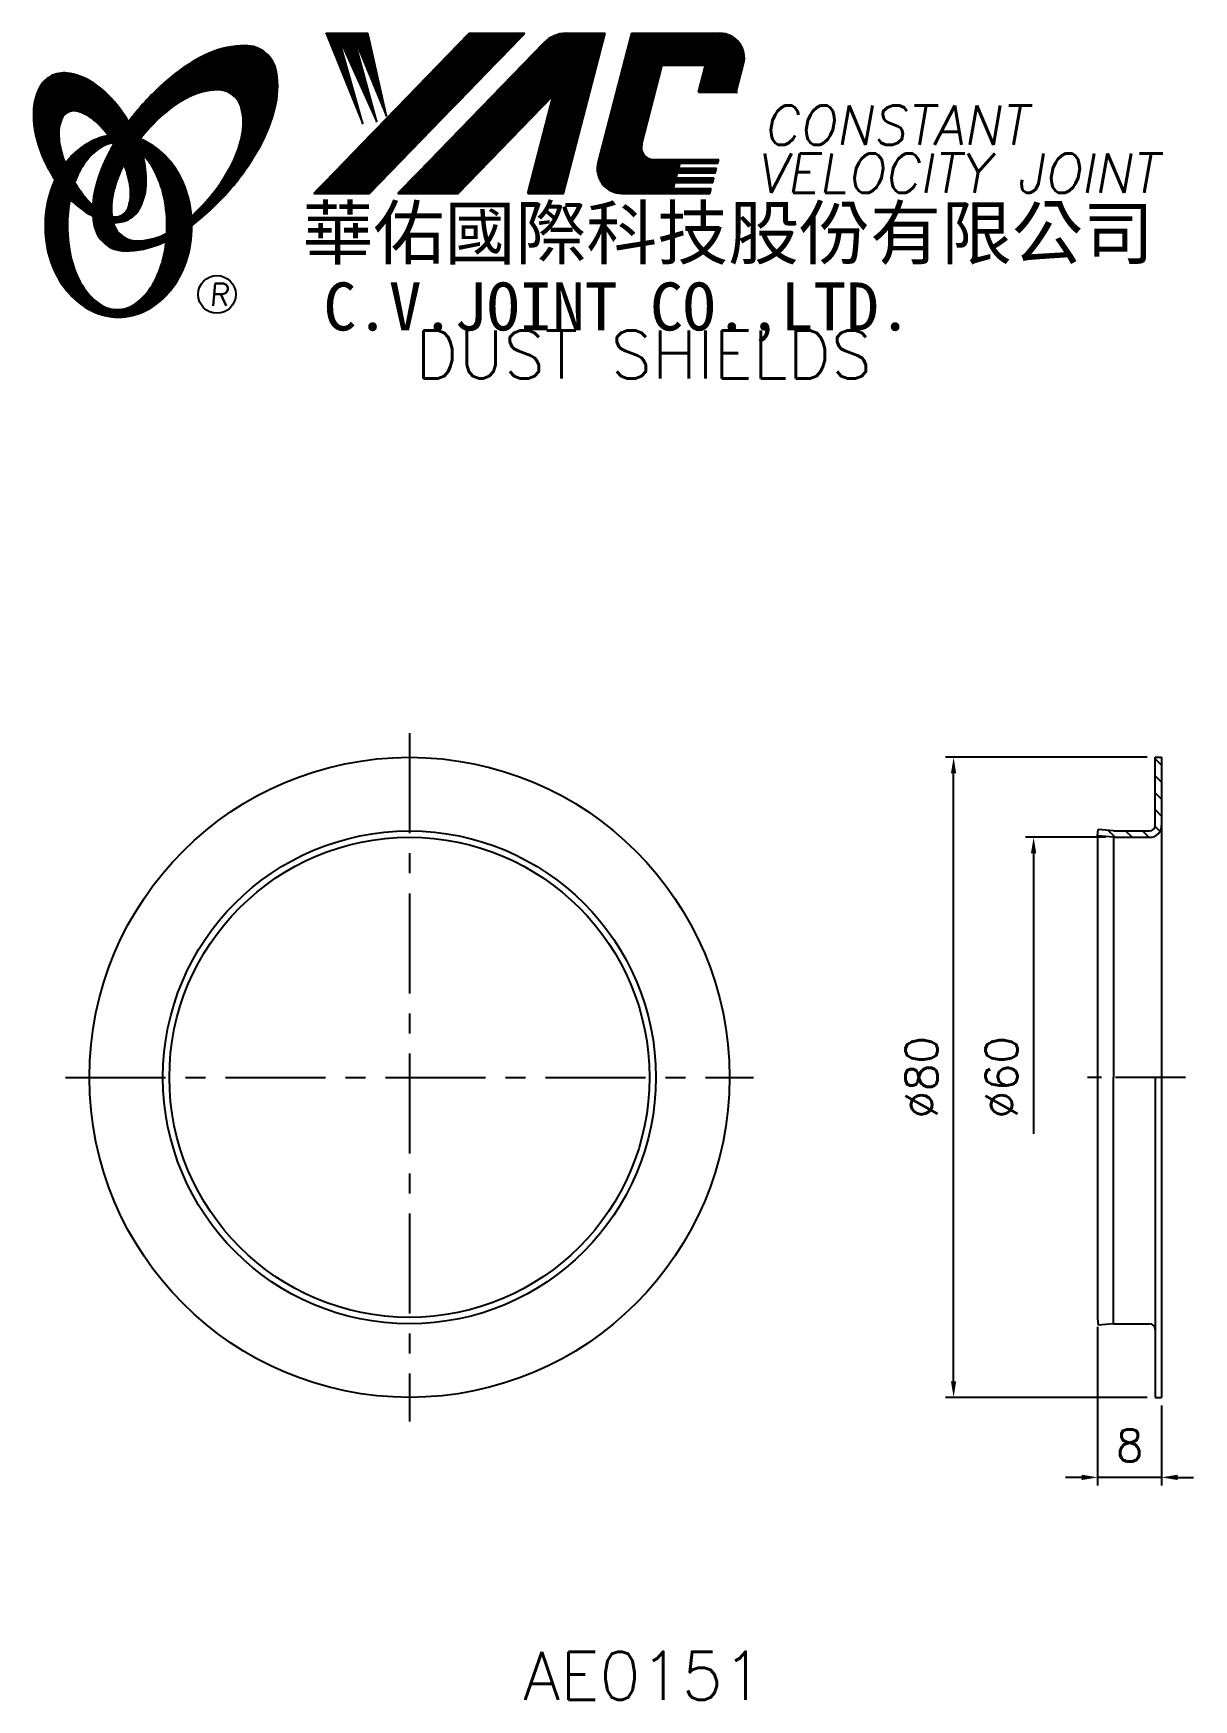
# Model space of a CAD drawing. Extents: x 117 to 262, y 0 to 208.
import ezdxf
from ezdxf.enums import TextEntityAlignment as Align

# ---------------------------------------------------------------- set-up
doc = ezdxf.new("R2010")
doc.units = 0
doc.header["$LTSCALE"] = 10
doc.header["$MEASUREMENT"] = 0
doc.linetypes.add('CENTER', pattern=[2, 1.25, -0.25, 0.25, -0.25])
doc.layers.get('0').update_dxf_attribs({"linetype": 'CONTINUOUS'})
doc.layers.get('DEFPOINTS').update_dxf_attribs({"linetype": 'CONTINUOUS'})
doc.layers.add('4', color=4, linetype='CONTINUOUS')
doc.styles.add('CHINA', font='KAIU.TTF')
doc.styles.add('ITALICC', font='simplex.shx')
doc.dimstyles.new('STANDARD$0', dxfattribs={"dimtxt": 4, "dimasz": 2, "dimexe": 1, "dimexo": 1, "dimgap": 2, "dimtad": 1, "dimdec": 4, "dimzin": 10, "dimtxsty": 'ITALICC', "dimcen": 2, "dimclrd": 5, "dimclre": 5, "dimclrt": 18, "dimaunit": 1, "dimazin": 3, "dimtp": 0.1, "dimtfac": 0.7, "dimtdec": 4, "dimtmove": 0, "dimatfit": 3, "dimtolj": 1, "dimtzin": 10})
pattern_1 = [(45, (186.976292, -35.953441), (-0.00727476112, 0.00727476112), [])]
pattern_2 = [(45, (18.385746, 0.350968), (-0.00883883476, 0.00883883476), [])]

# ---------------------------------------------------------------- blocks, each defined once
blk = doc.blocks.new('*D14')
at = {"color": 5, "linetype": 'BYBLOCK'}
for p, q in [((251.39, 107.29), (241.42, 107.29)), ((242.42, 105.29), (242.42, 70.24))]:
    blk.add_line(p, q, dxfattribs=at)
blk.add_solid([(242.09, 105.29), (242.75, 105.29), (242.42, 107.29)], dxfattribs=at)
at = {"layer": 'DEFPOINTS', "color": 0, "linetype": 'BYBLOCK'}
for p in [(242.42, 107.29), (252.39, 107.29), (250.42, 47.29)]:
    blk.add_point(p, dxfattribs=at)
at = {"color": 18, "linetype": 'BYBLOCK', "insert": (238.42, 77.29), "char_height": 4, "attachment_point": 5, "rotation": 90, "style": 'ITALICC'}
blk.add_mtext('\\A1;∅60', dxfattribs=at)
blk = doc.blocks.new('*D15')
at = {"color": 5, "linetype": 'BYBLOCK'}
for p, q in [((256.62, 117.29), (231.42, 117.29)), ((232.42, 39.29), (232.42, 115.29)), ((256.62, 37.29), (231.42, 37.29))]:
    blk.add_line(p, q, dxfattribs=at)
for points in [[(232.09, 115.29), (232.75, 115.29), (232.42, 117.29)], [(232.09, 39.29), (232.75, 39.29), (232.42, 37.29)]]:
    blk.add_solid(points, dxfattribs=at)
at = {"layer": 'DEFPOINTS', "color": 0, "linetype": 'BYBLOCK'}
for p in [(232.42, 117.29), (257.62, 117.29), (257.62, 37.29)]:
    blk.add_point(p, dxfattribs=at)
at = {"color": 18, "linetype": 'BYBLOCK', "insert": (228.42, 77.29), "char_height": 4, "attachment_point": 5, "rotation": 90, "style": 'ITALICC'}
blk.add_mtext('\\A1;∅80', dxfattribs=at)
blk = doc.blocks.new('*D16')
at = {"color": 5, "linetype": 'BYBLOCK'}
for p, q in [((250.42, 46.12), (250.42, 26.29)), ((258.42, 36.29), (258.42, 26.29)), ((248.42, 27.29), (246.42, 27.29)), ((258.42, 27.29), (250.42, 27.29)), ((260.42, 27.29), (262.42, 27.29))]:
    blk.add_line(p, q, dxfattribs=at)
for points in [[(248.42, 27.62), (248.42, 26.95), (250.42, 27.29)], [(260.42, 27.62), (260.42, 26.95), (258.42, 27.29)]]:
    blk.add_solid(points, dxfattribs=at)
at = {"layer": 'DEFPOINTS', "color": 0, "linetype": 'BYBLOCK'}
for p in [(250.42, 47.12), (258.42, 37.29), (250.42, 27.29)]:
    blk.add_point(p, dxfattribs=at)
at = {"color": 18, "linetype": 'BYBLOCK', "insert": (254.42, 31.29), "char_height": 4, "attachment_point": 5, "style": 'ITALICC'}
blk.add_mtext('\\A1;8', dxfattribs=at)

msp = doc.modelspace()

# ---------------------------------------------------------------- hatches: boundary and pattern name
at = {"layer": '4', "linetype": 'CONTINUOUS'}
h = msp.add_hatch(dxfattribs=at)
h.set_pattern_fill('ANSI31', color=5, scale=0.082305, style=0)
h.set_pattern_definition([(45, (18.385746, 0.350968), (-0.00727476112, 0.00727476112), [])])
h.paths.add_polyline_path([(140.42122, 200.71947, -0.172879177), (142.36269, 200.06091, -0.172879177), (143.44999, 198.32286, -0.104527385), (143.47776, 194.99466, -0.065680101), (142.30823, 191.59271, -0.051823203), (139.86782, 187.75032, -0.044272532), (137.19284, 184.92398, -0.020203161), (137.24643, 183.78606, 0.006517006), (137.65098, 184.09814, 0.049863361), (142.2044, 188.5112, 0.049863361), (145.79404, 193.73837, 0.063682799), (147.61508, 198.36571, 0.103597411), (147.80438, 202.94969, 0.177892575), (146.45577, 205.31996, 0.177892575), (143.89338, 206.25329, 0.103597411), (139.40558, 205.30024, 0.063682799), (135.14784, 202.73117, 0.049863361), (130.59442, 198.31811, 0.016070017), (129.32372, 196.7118, -0.007061632), (129.571, 196.27476, -0.031648676), (130.52359, 194.23819, -0.008069351), (130.95549, 194.8025, -0.051823203), (134.13387, 198.06095, -0.065680101), (137.1758, 199.98131, -0.104527385)])
h.paths.add_polyline_path([(127.34555, 187.55815, -0.065680101), (128.51508, 190.96011, -0.006063428), (128.75902, 191.43512, 0.027613469), (128.03218, 193.02319, 0.017011252), (127.49876, 193.95817, 0.007829282), (127.00478, 193.09094, 0.063682799), (125.18374, 188.4636, 0.103597411), (124.99444, 183.87963, 0.177892575), (126.34304, 181.50935, 0.177892575), (128.90544, 180.57602, 0.103597411), (133.39323, 181.52907, 0.008811776), (134.0202, 181.81914, 0.013922709), (134.09753, 182.78895, -0.009086703), (133.64751, 182.57151, -0.104527385), (130.40209, 181.83335, -0.172879177), (128.46062, 182.49191, -0.172879177), (127.37332, 184.22996, -0.104527385)])
h = msp.add_hatch(dxfattribs=at)
h.set_pattern_fill('ANSI31', color=5, scale=0.1, style=0)
h.set_pattern_definition(pattern_2)
h.paths.add_polyline_path([(178.84445, 207.78195), (171.88715, 207.78195), (152.47054, 187.77819), (159.42785, 187.77819)])
h.paths.add_polyline_path([(182.39134, 200.01638), (179.21097, 187.77819), (183.69195, 187.77819), (188.89039, 207.78195), (183.99366, 207.78195, 0.202785967), (181.25959, 206.62553), (162.96546, 187.77819), (170.51237, 187.77819)])
h.paths.add_polyline_path([(196.01845, 203.78353), (201.41217, 203.78353), (200.54315, 200.43952), (205.25997, 200.43952), (206.17669, 203.96708, 0.490800957), (203.22649, 207.78195), (192.19217, 207.78195), (187.98512, 191.59306, 0.490800957), (190.93532, 187.77819), (201.96964, 187.77819), (202.12408, 188.3725), (197.40726, 188.3725), (197.60063, 189.11659), (202.31745, 189.11659), (202.47601, 189.72672), (197.75919, 189.72672), (197.92043, 190.34719), (202.63725, 190.34719), (202.79343, 190.94818), (198.07661, 190.94818), (198.23341, 191.55156), (202.95023, 191.55156), (203.06697, 192.00076), (194.92722, 192.00076, -0.490800957), (193.45212, 193.90819)])
h = msp.add_hatch(dxfattribs=at)
h.set_pattern_fill('ANSI31', color=1, scale=0.1, style=0)
h.set_pattern_definition(pattern_2)
h.paths.add_polyline_path([(159.20252, 207.78195), (154.02519, 207.78195), (158.59595, 196.47821), (155.53001, 207.43619), (160.36475, 196.71387), (157.41674, 207.43619), (161.54396, 197.42084)])
h = msp.add_hatch(dxfattribs=at)
h.set_pattern_fill('ANSI31', color=3, scale=0.082305, style=0)
h.set_pattern_definition(pattern_1)
h.paths.add_polyline_path([(124.62471, 201.77031, 0.106488277), (121.68283, 202.80888, 0.158297415), (119.59264, 202.41384, 0.158297415), (118.1333, 200.86615, 0.106488277), (117.42249, 197.82838, 0.071723199), (117.84054, 194.51542, 0.058080454), (119.38552, 190.70004, 0.058080454), (121.76657, 187.34225, 0.071723199), (124.33181, 185.20449, 0.020895977), (124.87199, 184.90251, -0.030777155), (124.85609, 186.27872, -0.042059526), (123.75973, 187.44149, -0.04691039), (122.14057, 189.92263, -0.04691039), (121.01229, 192.66212, -0.060581117), (120.61018, 194.92419, -0.10187153), (120.92181, 197.01239, -0.185892489), (121.70189, 197.90403, -0.185892489), (122.87854, 198.04215, -0.10187153), (124.77619, 197.11661, -0.060581117), (126.41302, 195.50434, -0.04691039), (128.03218, 193.02319, -0.04691039), (129.16046, 190.28371, -0.060581117), (129.56256, 188.02164, -0.10187153), (129.25094, 185.93344, -0.185892489), (128.47085, 185.0418, -0.185892489), (127.29421, 184.90368, -0.002013383), (127.25341, 184.9143, 0.021593804), (127.37332, 184.22996, 0.006477741), (127.39133, 184.15293, 0.14950097), (129.36389, 184.56097, 0.158297415), (130.82322, 186.10866, 0.106488277), (131.53403, 189.14642, 0.071723199), (131.11598, 192.45938, 0.058080454), (129.571, 196.27476, 0.058080454), (127.18995, 199.63256, 0.071723199)])
h = msp.add_hatch(dxfattribs=at)
h.set_pattern_fill('ANSI31', color=1, scale=0.082305, style=0)
h.set_pattern_definition(pattern_1)
h.paths.add_polyline_path([(125.71834, 193.44686, -0.120168026), (127.41013, 194.10025, 0.016865385), (126.81037, 194.98299, 0.076648372), (124.65414, 194.26407, 0.104809576), (121.56969, 191.75097, 0.005838257), (121.40275, 191.53877, 0.028089978), (122.14057, 189.92263, 0.014237292), (122.58269, 189.13759, -0.045767751), (123.50787, 191.07443, -0.106890197)])
h.paths.add_polyline_path([(121.68697, 183.69224, -0.048711043), (122.01707, 187.07258, -0.007865741), (121.76657, 187.34225, -0.037695478), (120.13069, 189.46101, 0.03042545), (119.60536, 188.15703, 0.080710289), (118.87993, 183.69224, 0.080710289), (119.60536, 179.22745, 0.089265679), (121.56969, 175.63351, 0.104809576), (124.65414, 173.12041, 0.11926607), (128.06333, 172.29547, 0.11926607), (131.47253, 173.12041, 0.104809576), (134.55698, 175.63351, 0.089265679), (136.52131, 179.22745, 0.080710289), (137.24674, 183.69224, 0.080710289), (136.52131, 188.15703, 0.089265679), (134.55698, 191.75097, 0.104809576), (131.47253, 194.26407, 0.025513357), (130.77929, 194.57682, 0.004818181), (130.52359, 194.23819, -0.023722145), (131.0648, 192.64144, -0.065307489), (132.29998, 191.07443, -0.073950765), (133.61244, 187.8767, -0.060532391), (134.12089, 183.69224, -0.060532391), (133.61244, 179.50778, -0.073950765), (132.29998, 176.31005, -0.106890197), (130.08952, 173.93762, -0.153118262), (127.90393, 173.25225, -0.153118262), (125.71834, 173.93762, -0.106890197), (123.50787, 176.31005, -0.073950765), (122.19542, 179.50778, -0.060532391)])
h = msp.add_hatch(dxfattribs=at)
h.set_pattern_fill('ANSI31', color=5, scale=12, angle=90, style=0)
h.set_pattern_definition([(135, (23.518, 3.315), (-1.06066, -1.06066), [])])
h.paths.add_polyline_path([(256.92061, 108.08786), (252.42061, 108.08786), (250.49034, 108.25674), (250.42061, 107.45978), (252.38568, 107.28786), (256.92061, 107.28786, 0.414213562), (258.42061, 108.78786), (258.42061, 117.28786), (257.62061, 117.28786), (257.62061, 108.78786, -0.414213562)])

# ---------------------------------------------------------------- linework, layer by layer
at = {"layer": '4', "color": 5, "linetype": 'CONTINUOUS'}
for p, q in [((152.47054, 187.77819), (171.88715, 207.78195)), ((159.42785, 187.77819), (178.84445, 207.78195)), ((162.96546, 187.77819), (181.25959, 206.62553)), ((171.88715, 207.78195), (178.84445, 207.78195)), ((183.69195, 187.77819), (188.89039, 207.78195)), ((183.99366, 207.78195), (188.89039, 207.78195)), ((187.98512, 191.59306), (192.19217, 207.78195)), ((192.19217, 207.78195), (203.22649, 207.78195)), ((193.45212, 193.90819), (196.01845, 203.78353)), ((196.01845, 203.78353), (201.41217, 203.78353)), ((200.54315, 200.43952), (201.41217, 203.78353)), ((205.25997, 200.43952), (206.17669, 203.96708)), ((170.51237, 187.77819), (182.39134, 200.01638)), ((179.21097, 187.77819), (182.39134, 200.01638)), ((200.54315, 200.43952), (205.4104, 200.43952)), ((194.92722, 192.00076), (203.06697, 192.00076)), ((202.95023, 191.55156), (203.06697, 192.00076)), ((197.75919, 189.72672), (197.92043, 190.34719)), ((197.75919, 189.72672), (202.47601, 189.72672)), ((197.92043, 190.34719), (202.63725, 190.34719)), ((198.07661, 190.94818), (198.23341, 191.55156)), ((198.07661, 190.94818), (202.79343, 190.94818)), ((198.23341, 191.55156), (202.95023, 191.55156)), ((202.31745, 189.11659), (202.47601, 189.72672)), ((202.63725, 190.34719), (202.79343, 190.94818)), ((152.47054, 187.77819), (159.42785, 187.77819)), ((162.96546, 187.77819), (170.51237, 187.77819)), ((179.21097, 187.77819), (183.69195, 187.77819)), ((190.93532, 187.77819), (201.96964, 187.77819)), ((197.40726, 188.3725), (197.60063, 189.11659)), ((197.40726, 188.3725), (202.12408, 188.3725)), ((197.60063, 189.11659), (202.31745, 189.11659)), ((201.96964, 187.77819), (202.12408, 188.3725))]:
    msp.add_line(p, q, dxfattribs=at)
at = {"layer": '4', "color": 1, "linetype": 'CONTINUOUS'}
for p, q in [((154.02519, 207.78195), (158.59595, 196.47821)), ((154.02519, 207.78195), (159.20252, 207.78195)), ((155.53001, 207.43619), (160.36475, 196.71387)), ((158.59595, 196.47821), (155.53001, 207.43619)), ((157.41674, 207.43619), (161.54396, 197.42084)), ((160.36475, 196.71387), (157.41674, 207.43619)), ((161.54396, 197.42084), (159.20252, 207.78195))]:
    msp.add_line(p, q, dxfattribs=at)
at = {"layer": '4', "color": 5, "linetype": 'CENTER'}
for p, q in [((164.42065, 120.28786), (164.42065, 34.28786)), ((121.42065, 77.28786), (207.42065, 77.28786))]:
    msp.add_line(p, q, dxfattribs=at)
at = {"layer": '4', "color": 7, "linetype": 'CONTINUOUS'}
for p, q in [((257.62061, 108.78786), (257.62061, 117.28786)), ((257.62061, 117.28786), (258.42061, 117.28786)), ((258.42061, 117.28786), (258.42061, 37.28786)), ((250.42061, 107.45978), (250.49034, 108.25674)), ((250.42061, 107.45978), (250.42061, 47.11594)), ((252.38568, 107.28786), (250.42061, 107.45978)), ((252.42061, 108.08786), (250.49034, 108.25674)), ((252.38568, 107.28786), (252.38568, 77.28786)), ((252.38568, 107.28786), (256.92061, 107.28786)), ((252.42061, 108.08786), (256.92061, 108.08786)), ((252.42061, 46.48786), (252.42061, 77.28786)), ((257.62061, 77.28786), (257.62061, 37.28786)), ((250.42061, 47.11594), (250.49034, 46.31898)), ((252.42061, 46.48786), (250.49034, 46.31898)), ((252.42061, 46.48786), (256.92061, 46.48786)), ((257.62061, 37.28786), (258.42061, 37.28786))]:
    msp.add_line(p, q, dxfattribs=at)
at = {"layer": '4', "color": 5, "linetype": 'CENTER', "ltscale": 0.7}
msp.add_line((261.42061, 77.28786), (247.42061, 77.28786), dxfattribs=at)
at = {"layer": '4', "color": 5, "linetype": 'CONTINUOUS'}
for points in [[(137.24643, 183.78606, 0.006517006), (137.65098, 184.09814, 0.049863361), (142.2044, 188.5112, 0.049863361), (145.79404, 193.73837, 0.063682799), (147.61508, 198.36571, 0.103597411), (147.80438, 202.94969, 0.177892575), (146.45577, 205.31996, 0.177892575), (143.89338, 206.25329, 0.103597411), (139.40558, 205.30024, 0.063682799), (135.14784, 202.73117, 0.049863361), (130.59442, 198.31811, 0.016070017), (129.32372, 196.7118)], [(137.19284, 184.92398, 0.044272532), (139.86782, 187.75032, 0.051823203), (142.30823, 191.59271, 0.065680101), (143.47776, 194.99466, 0.104527385), (143.44999, 198.32286, 0.172879177), (142.36269, 200.06091, 0.172879177), (140.42122, 200.71947, 0.104527385), (137.1758, 199.98131, 0.065680101), (134.13387, 198.06095, 0.051823203), (130.95549, 194.8025, 0.008069351), (130.52359, 194.23819)], [(127.49876, 193.95817, 0.007829282), (127.00478, 193.09094, 0.063682799), (125.18374, 188.4636, 0.103597411), (124.99444, 183.87963, 0.177892575), (126.34304, 181.50935, 0.177892575), (128.90544, 180.57602, 0.103597411), (133.39323, 181.52907, 0.008811776), (134.0202, 181.81914, 0.008811776)], [(128.75902, 191.43512, 0.006063428), (128.51508, 190.96011, 0.065680101), (127.34555, 187.55815, 0.104527385), (127.37332, 184.22996, 0.172879177), (128.46062, 182.49191, 0.172879177), (130.40209, 181.83335, 0.104527385), (133.64751, 182.57151, 0.009086703), (134.09753, 182.78895, 0.009086703)]]:
    msp.add_lwpolyline(points, format="xyb", dxfattribs=at)
at = {"layer": '4', "color": 3, "linetype": 'CONTINUOUS'}
for points in [[(127.39133, 184.15293, 0.14950097), (129.36389, 184.56097, 0.158297415), (130.82322, 186.10866, 0.106488277), (131.53403, 189.14642, 0.071723199), (131.11598, 192.45938, 0.058080454), (129.571, 196.27476, 0.058080454), (127.18995, 199.63256, 0.071723199), (124.62471, 201.77031, 0.106488277), (121.68283, 202.80888, 0.158297415), (119.59264, 202.41384, 0.158297415), (118.1333, 200.86615, 0.106488277), (117.42249, 197.82838, 0.071723199), (117.84054, 194.51542, 0.058080454), (119.38552, 190.70004, 0.058080454), (121.76657, 187.34225, 0.071723199), (124.33181, 185.20449, 0.020895977), (124.87199, 184.90251, 0.020895977)], [(127.25341, 184.9143, 0.002013383), (127.29421, 184.90368, 0.185892489), (128.47085, 185.0418, 0.185892489), (129.25094, 185.93344, 0.10187153), (129.56256, 188.02164, 0.060581117), (129.16046, 190.28371, 0.04691039), (128.03218, 193.02319, 0.04691039), (126.41302, 195.50434, 0.060581117), (124.77619, 197.11661, 0.10187153), (122.87854, 198.04215, 0.185892489), (121.70189, 197.90403, 0.185892489), (120.92181, 197.01239, 0.10187153), (120.61018, 194.92419, 0.060581117), (121.01229, 192.66212, 0.04691039), (122.14057, 189.92263, 0.04691039), (123.75973, 187.44149, 0.042059526), (124.85609, 186.27872, 0.042059526)]]:
    msp.add_lwpolyline(points, format="xyb", dxfattribs=at)
at = {"layer": '4', "color": 1, "linetype": 'CONTINUOUS'}
for points in [[(120.13069, 189.46101, 0.03042545), (119.60536, 188.15703, 0.080710289), (118.87993, 183.69224, 0.080710289), (119.60536, 179.22745, 0.089265679), (121.56969, 175.63351, 0.104809576), (124.65414, 173.12041, 0.11926607), (128.06333, 172.29547, 0.11926607), (131.47253, 173.12041, 0.104809576), (134.55698, 175.63351, 0.089265679), (136.52131, 179.22745, 0.080710289), (137.24674, 183.69224, 0.080710289), (136.52131, 188.15703, 0.089265679), (134.55698, 191.75097, 0.104809576), (131.47253, 194.26407, 0.025513357), (130.77929, 194.57682, 0.025513357)], [(126.81037, 194.98299, 0.076648372), (124.65414, 194.26407, 0.104809576), (121.56969, 191.75097, 0.005838257), (121.40275, 191.53877, 0.005838257)], [(127.41013, 194.10025, 0.120168026), (125.71834, 193.44686, 0.106890197), (123.50787, 191.07443, 0.045767751), (122.58269, 189.13759, 0.045767751)], [(122.01707, 187.07258, 0.048711043), (121.68697, 183.69224, 0.060532391), (122.19542, 179.50778, 0.073950765), (123.50787, 176.31005, 0.106890197), (125.71834, 173.93762, 0.153118262), (127.90393, 173.25225, 0.153118262), (130.08952, 173.93762, 0.106890197), (132.29998, 176.31005, 0.073950765), (133.61244, 179.50778, 0.060532391), (134.12089, 183.69224, 0.060532391), (133.61244, 187.8767, 0.073950765), (132.29998, 191.07443, 0.065307489), (131.0648, 192.64144)]]:
    msp.add_lwpolyline(points, format="xyb", dxfattribs=at)
at = {"layer": '4', "color": 5, "linetype": 'CONTINUOUS'}
msp.add_circle((140.36758, 175.14652), 2.35282, dxfattribs=at)
at = {"layer": '4', "color": 7, "linetype": 'CONTINUOUS'}
for radius in [40, 30.8, 30]:
    msp.add_circle((164.42065, 77.28786), radius, dxfattribs=at)
at = {"layer": '4', "color": 5, "linetype": 'CONTINUOUS'}
for centre, radius, start, end in [((183.99366, 203.97171), 3.81024, 90, 135.8533387), ((203.22649, 204.73376), 3.04819, 345.4326059, 90), ((194.92722, 193.52485), 1.5241, 165.4326059, 270), ((190.93532, 190.82638), 3.04819, 165.4326059, 270)]:
    msp.add_arc(centre, radius, start, end, dxfattribs=at)
at = {"layer": '4', "color": 7, "linetype": 'CONTINUOUS'}
for centre, radius, start, end in [((256.92061, 108.78786), 1.5, 270, 360), ((256.92061, 108.78786), 0.7, 270, 0), ((256.92061, 45.78786), 0.7, 0, 90)]:
    msp.add_arc(centre, radius, start, end, dxfattribs=at)

# ---------------------------------------------------------------- texts
at = {"layer": '4', "color": 5, "linetype": 'CONTINUOUS', "style": 'ITALICC'}
for s, height, oblique, p in [('CONSTANT', 4.9, 10, (208.61935, 193.84866)), ('VELOCITY JOINT', 4.9, 10, (207.74112, 187.85328)), ('R', 2.75625, 5, (139.40889, 173.73692))]:
    msp.add_text(s, height=height, dxfattribs=dict(at, oblique=oblique)).set_placement(p)
at = {"layer": '4', "color": 7, "linetype": 'CONTINUOUS', "style": 'CHINA'}
for s, height, p in [('華佑國際科技股份有限公司', 6.5, (151.05718, 179.58834)), ('C.V.JOINT CO.,LTD.', 6, (153.68582, 170.64213))]:
    msp.add_text(s, height=height, dxfattribs=at).set_placement(p)
at = {"layer": '4', "color": 18, "linetype": 'CONTINUOUS', "style": 'ITALICC'}
for s, p in [('DUST SHIELDS', (193.68854, 164.6493)), ('AE0151', (193.68854, -0.49809))]:
    msp.add_text(s, height=6, dxfattribs=at).set_placement(p, align=Align.CENTER)

# ---------------------------------------------------------------- dimensions: what is measured, and where the dimension line sits
at = {"layer": '4', "color": 7, "linetype": 'CONTINUOUS'}
dim = msp.add_linear_dim(base=(232.4207, 117.28786), p1=(257.62061, 37.28786), p2=(257.62061, 117.28786), angle=90, text='%%C80', dimstyle='STANDARD$0', dxfattribs=at)
dim.commit()
dim.dimension.update_dxf_attribs({"geometry": '*D15', "text_midpoint": (228.4207, 77.28786)})
dim = msp.add_linear_dim(base=(242.42066, 107.28786), p1=(250.42061, 47.28786), p2=(252.38568, 107.28786), angle=90, text='%%C60', dimstyle='STANDARD$0', override={"dimcen": -2, "dimse1": 1, "dimsd1": 1}, dxfattribs=at)
dim.commit()
dim.dimension.update_dxf_attribs({"geometry": '*D14', "text_midpoint": (238.42066, 77.28786)})
dim = msp.add_linear_dim(base=(250.42061, 27.28789), p1=(258.42061, 37.28786), p2=(250.42061, 47.11594), text='8', dimstyle='STANDARD$0', dxfattribs=at)
dim.commit()
dim.dimension.update_dxf_attribs({"geometry": '*D16', "text_midpoint": (254.42061, 31.28789)})

doc.saveas('drawing.dxf')
